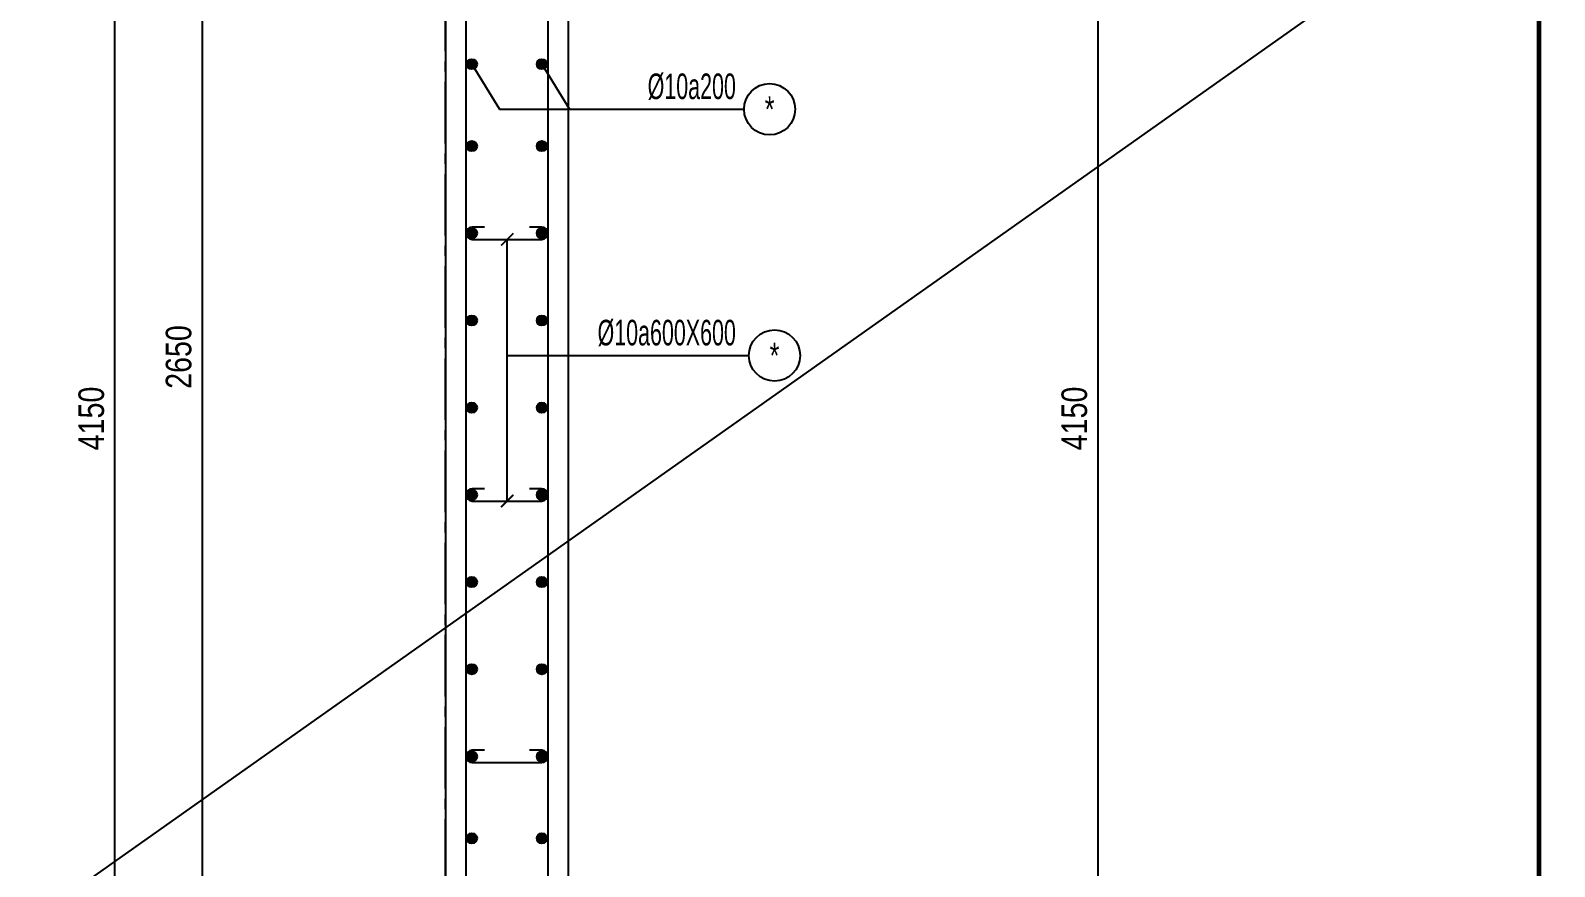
# Model space of a CAD drawing. Extents: x 71 to 2424299, y -14 to 1061502.
# Drawn here: x 1145245 to 1148967, y 532213 to 534254 of the extents above; entities that cross this region are included whole.
import ezdxf
from ezdxf.enums import TextEntityAlignment as Align

# ---------------------------------------------------------------- set-up
doc = ezdxf.new("R2010")
doc.units = 0
doc.header["$LTSCALE"] = 1000
doc.header["$MEASUREMENT"] = 0
doc.header["$PDMODE"] = 3
doc.linetypes.add('CENTER2', pattern=[1.125, 0.75, -0.125, 0.125, -0.125])
doc.layers.get('0').update_dxf_attribs({"linetype": 'CONTINUOUS'})
doc.layers.get('Defpoints').update_dxf_attribs({"linetype": 'CONTINUOUS'})
for name, color, linetype in [('CDC-KHUNGTEN', 7, 'CONTINUOUS'), ('CDC.01.AXIS', 160, 'CENTER2'), ('CDC.02.DIM', 1, 'CONTINUOUS'), ('CDC.03.BORDER', 3, 'CONTINUOUS'), ('CDC.05.STEEL', 4, 'CONTINUOUS'), ('CDC.06.TEXT', 2, 'CONTINUOUS'), ('CDC.11.NOTE', 8, 'CONTINUOUS'), ('CDC.14.STEELNUM', 9, 'CONTINUOUS'), ('KCS_CHI', 1, 'CONTINUOUS')]:
    doc.layers.add(name, color=color, linetype=linetype)
doc.layers.add('KCS_Plotter', color=11, linetype='CONTINUOUS', plot=False)
doc.styles.add('ARIAL', font='arial.ttf', dxfattribs={"width": 0.8})
doc.dimstyles.new('25', dxfattribs={"dimscale": 25, "dimtxt": 2.5, "dimasz": 1, "dimexe": 1, "dimexo": 0, "dimgap": 1, "dimtad": 1, "dimdec": 0, "dimdsep": 46, "dimtxsty": 'ARIAL', "dimblk": 'ARCHTICK', "dimcen": 1, "dimdle": 1, "dimclrd": 256, "dimclre": 256, "dimclrt": 2, "dimadec": 0, "dimazin": 0, "dimtfac": 0.00072, "dimtdec": 0, "dimtix": 1, "dimtmove": 2, "dimatfit": 3, "dimldrblk": 'ARCHTICK', "dimfxl": 1, "dimtolj": 1, "dimarcsym": 0})

# ---------------------------------------------------------------- blocks, each defined once
blk = doc.blocks.new('_ArchTick')
at = {"color": 0, "linetype": 'ByBlock', "const_width": 0.15}
blk.add_lwpolyline([(-0.5, -0.5), (0.5, 0.5)], dxfattribs=at)
blk = doc.blocks.new('*D233')
at = {"layer": 'CDC.02.DIM', "lineweight": -2, "transparency": 16777216}
for p, q in [((1145663.7, 534806.5), (1145663.7, 532106.5)), ((1146098.5, 534781.5), (1145638.7, 534781.5)), ((1146098.5, 532131.5), (1145638.7, 532131.5))]:
    blk.add_line(p, q, dxfattribs=at)
at = {"layer": 'Defpoints', "color": 0, "transparency": 16777216}
for p in [(1146098.5, 534781.5), (1145663.7, 532131.5), (1146098.5, 532131.5)]:
    blk.add_point(p, dxfattribs=at)
at = {"layer": 'CDC.02.DIM', "lineweight": -2, "transparency": 16777216, "xscale": 25, "yscale": 25, "zscale": 25}
for p, rotation in [((1145663.7, 534781.5), 90), ((1145663.7, 532131.5), 270)]:
    blk.add_blockref('_ArchTick', p, dxfattribs=dict(at, rotation=rotation))
at = {"layer": 'CDC.02.DIM', "color": 2, "transparency": 16777216, "insert": (1145606.8, 533456.5), "char_height": 62.5, "attachment_point": 5, "rotation": 90, "style": 'ARIAL'}
blk.add_mtext('\\A1;2650', dxfattribs=at)
blk = doc.blocks.new('*D241')
at = {"layer": 'CDC.02.DIM', "lineweight": -2, "transparency": 16777216}
for p, q in [((1146098.5, 535381.5), (1145425.4, 535381.5)), ((1145450.4, 531206.5), (1145450.4, 535406.5)), ((1146098.5, 531231.5), (1145425.4, 531231.5))]:
    blk.add_line(p, q, dxfattribs=at)
at = {"layer": 'Defpoints', "color": 0, "transparency": 16777216}
for p in [(1145450.4, 535381.5), (1146098.5, 535381.5), (1146098.5, 531231.5)]:
    blk.add_point(p, dxfattribs=at)
at = {"layer": 'CDC.02.DIM', "lineweight": -2, "transparency": 16777216, "xscale": 25, "yscale": 25, "zscale": 25}
for p, rotation in [((1145450.4, 535381.5), 90), ((1145450.4, 531231.5), 270)]:
    blk.add_blockref('_ArchTick', p, dxfattribs=dict(at, rotation=rotation))
at = {"layer": 'CDC.02.DIM', "color": 2, "transparency": 16777216, "insert": (1145393.5, 533306.5), "char_height": 62.5, "attachment_point": 5, "rotation": 90, "style": 'ARIAL'}
blk.add_mtext('\\A1;4150', dxfattribs=at)
blk = doc.blocks.new('*D242')
at = {"layer": 'CDC.02.DIM', "lineweight": -2, "transparency": 16777216}
for p, q in [((1147597, 535381.5), (1147876.4, 535381.5)), ((1147851.4, 535406.5), (1147851.4, 531206.5)), ((1147597, 531231.5), (1147876.4, 531231.5))]:
    blk.add_line(p, q, dxfattribs=at)
at = {"layer": 'Defpoints', "color": 0, "transparency": 16777216}
for p in [(1147597, 535381.5), (1147597, 531231.5), (1147851.4, 531231.5)]:
    blk.add_point(p, dxfattribs=at)
at = {"layer": 'CDC.02.DIM', "lineweight": -2, "transparency": 16777216, "xscale": 25, "yscale": 25, "zscale": 25}
for p, rotation in [((1147851.4, 535381.5), 90), ((1147851.4, 531231.5), 270)]:
    blk.add_blockref('_ArchTick', p, dxfattribs=dict(at, rotation=rotation))
at = {"layer": 'CDC.02.DIM', "color": 2, "transparency": 16777216, "insert": (1147794.5, 533306.5), "char_height": 62.5, "attachment_point": 5, "rotation": 90, "style": 'ARIAL'}
blk.add_mtext('\\A1;4150', dxfattribs=at)
blk = doc.blocks.new('KHUNG TEN')
at = {"layer": 'CDC-KHUNGTEN', "color": 255, "lineweight": 60}
blk.add_lwpolyline([(74900, 1400), (74900, 58000), (3300, 58000), (3300, 1400), (74900, 1400)], close=True, dxfattribs=at)

msp = doc.modelspace()

# ---------------------------------------------------------------- linework, layer by layer
at = {"layer": 'CDC.01.AXIS', "ltscale": 0.2, "elevation": 0}
msp.add_lwpolyline([(1146258.38, 526778.12), (1146258.38, 535545.85)], dxfattribs=at)
at = {"layer": 'CDC.03.BORDER'}
for p, q in [((1146258.38, 535381.45), (1146258.38, 526931.45)), ((1146558.38, 534781.45), (1146558.38, 531231.45))]:
    msp.add_line(p, q, dxfattribs=at)
at = {"layer": 'CDC.05.STEEL', "elevation": 0}
for points in [[(1146508.03, 535331.45), (1146308.38, 535331.45), (1146308.38, 526981.45), (1146583.38, 526981.45)], [(1146508.38, 535265.01), (1146508.38, 531231.45), (1146608.38, 530631.45), (1146608.38, 526993.8), (1146363.48, 526993.8)]]:
    msp.add_lwpolyline(points, dxfattribs=at)
at = {"layer": 'CDC.05.STEEL', "const_width": 12.3, "elevation": 0}
for points in [[(1146322.95, 534165.17, -1), (1146322.95, 534177.48, -1)], [(1146322.95, 534165.17, -1), (1146322.95, 534177.48, -1)], [(1146322.95, 534165.17, -1), (1146322.95, 534177.48, -1)], [(1146322.95, 534165.17, -1), (1146322.95, 534177.48, -1)], [(1146322.95, 534165.17, -1), (1146322.95, 534177.48, -1)], [(1146322.95, 534165.17, -1), (1146322.95, 534177.48, -1)], [(1146322.95, 534165.17, -1), (1146322.95, 534177.48, -1)], [(1146322.95, 534165.17, -1), (1146322.95, 534177.48, -1)], [(1146322.95, 534165.17, -1), (1146322.95, 534177.48, -1)], [(1146322.95, 534165.17, -1), (1146322.95, 534177.48, -1)], [(1146322.95, 534165.17, -1), (1146322.95, 534177.48, -1)], [(1146322.95, 534165.17, -1), (1146322.95, 534177.48, -1)], [(1146322.95, 534165.17, -1), (1146322.95, 534177.48, -1)], [(1146322.95, 534165.17, -1), (1146322.95, 534177.48, -1)], [(1146322.95, 534165.17, -1), (1146322.95, 534177.48, -1)], [(1146322.95, 534165.17, -1), (1146322.95, 534177.48, -1)], [(1146322.95, 534165.17, -1), (1146322.95, 534177.48, -1)], [(1146322.95, 534165.17, -1), (1146322.95, 534177.48, -1)], [(1146322.95, 534165.17, -1), (1146322.95, 534177.48, -1)], [(1146322.95, 534165.17, -1), (1146322.95, 534177.48, -1)], [(1146322.95, 534165.17, -1), (1146322.95, 534177.48, -1)], [(1146322.95, 534165.17, -1), (1146322.95, 534177.48, -1)], [(1146322.95, 534165.17, -1), (1146322.95, 534177.48, -1)], [(1146322.95, 534165.17, -1), (1146322.95, 534177.48, -1)], [(1146493.82, 534165.17, 1), (1146493.82, 534177.48, 1)], [(1146493.82, 534165.17, 1), (1146493.82, 534177.48, 1)], [(1146493.82, 534165.17, 1), (1146493.82, 534177.48, 1)], [(1146493.82, 534165.17, 1), (1146493.82, 534177.48, 1)], [(1146493.82, 534165.17, 1), (1146493.82, 534177.48, 1)], [(1146493.82, 534165.17, 1), (1146493.82, 534177.48, 1)], [(1146493.82, 534165.17, 1), (1146493.82, 534177.48, 1)], [(1146493.82, 534165.17, 1), (1146493.82, 534177.48, 1)], [(1146493.82, 534165.17, 1), (1146493.82, 534177.48, 1)], [(1146493.82, 534165.17, 1), (1146493.82, 534177.48, 1)], [(1146493.82, 534165.17, 1), (1146493.82, 534177.48, 1)], [(1146493.82, 534165.17, 1), (1146493.82, 534177.48, 1)], [(1146493.82, 534165.17, 1), (1146493.82, 534177.48, 1)], [(1146493.82, 534165.17, 1), (1146493.82, 534177.48, 1)], [(1146493.82, 534165.17, 1), (1146493.82, 534177.48, 1)], [(1146493.82, 534165.17, 1), (1146493.82, 534177.48, 1)], [(1146493.82, 534165.17, 1), (1146493.82, 534177.48, 1)], [(1146493.82, 534165.17, 1), (1146493.82, 534177.48, 1)], [(1146493.82, 534165.17, 1), (1146493.82, 534177.48, 1)], [(1146493.82, 534165.17, 1), (1146493.82, 534177.48, 1)], [(1146493.82, 534165.17, 1), (1146493.82, 534177.48, 1)], [(1146493.82, 534165.17, 1), (1146493.82, 534177.48, 1)], [(1146493.82, 534165.17, 1), (1146493.82, 534177.48, 1)], [(1146493.82, 534165.17, 1), (1146493.82, 534177.48, 1)], [(1146322.95, 533965.26, -1), (1146322.95, 533977.56, -1)], [(1146322.95, 533965.26, -1), (1146322.95, 533977.56, -1)], [(1146322.95, 533965.26, -1), (1146322.95, 533977.56, -1)], [(1146322.95, 533965.26, -1), (1146322.95, 533977.56, -1)], [(1146322.95, 533965.26, -1), (1146322.95, 533977.56, -1)], [(1146322.95, 533965.26, -1), (1146322.95, 533977.56, -1)], [(1146322.95, 533965.26, -1), (1146322.95, 533977.56, -1)], [(1146322.95, 533965.26, -1), (1146322.95, 533977.56, -1)], [(1146322.95, 533965.26, -1), (1146322.95, 533977.56, -1)], [(1146322.95, 533965.26, -1), (1146322.95, 533977.56, -1)], [(1146322.95, 533965.26, -1), (1146322.95, 533977.56, -1)], [(1146322.95, 533965.26, -1), (1146322.95, 533977.56, -1)], [(1146322.95, 533965.26, -1), (1146322.95, 533977.56, -1)], [(1146322.95, 533965.26, -1), (1146322.95, 533977.56, -1)], [(1146322.95, 533965.26, -1), (1146322.95, 533977.56, -1)], [(1146322.95, 533965.26, -1), (1146322.95, 533977.56, -1)], [(1146322.95, 533965.26, -1), (1146322.95, 533977.56, -1)], [(1146322.95, 533965.26, -1), (1146322.95, 533977.56, -1)], [(1146322.95, 533965.26, -1), (1146322.95, 533977.56, -1)], [(1146322.95, 533965.26, -1), (1146322.95, 533977.56, -1)], [(1146322.95, 533965.26, -1), (1146322.95, 533977.56, -1)], [(1146322.95, 533965.26, -1), (1146322.95, 533977.56, -1)], [(1146322.95, 533965.26, -1), (1146322.95, 533977.56, -1)], [(1146322.95, 533965.26, -1), (1146322.95, 533977.56, -1)], [(1146493.82, 533965.26, 1), (1146493.82, 533977.56, 1)], [(1146493.82, 533965.26, 1), (1146493.82, 533977.56, 1)], [(1146493.82, 533965.26, 1), (1146493.82, 533977.56, 1)], [(1146493.82, 533965.26, 1), (1146493.82, 533977.56, 1)], [(1146493.82, 533965.26, 1), (1146493.82, 533977.56, 1)], [(1146493.82, 533965.26, 1), (1146493.82, 533977.56, 1)], [(1146493.82, 533965.26, 1), (1146493.82, 533977.56, 1)], [(1146493.82, 533965.26, 1), (1146493.82, 533977.56, 1)], [(1146493.82, 533965.26, 1), (1146493.82, 533977.56, 1)], [(1146493.82, 533965.26, 1), (1146493.82, 533977.56, 1)], [(1146493.82, 533965.26, 1), (1146493.82, 533977.56, 1)], [(1146493.82, 533965.26, 1), (1146493.82, 533977.56, 1)], [(1146493.82, 533965.26, 1), (1146493.82, 533977.56, 1)], [(1146493.82, 533965.26, 1), (1146493.82, 533977.56, 1)], [(1146493.82, 533965.26, 1), (1146493.82, 533977.56, 1)], [(1146493.82, 533965.26, 1), (1146493.82, 533977.56, 1)], [(1146493.82, 533965.26, 1), (1146493.82, 533977.56, 1)], [(1146493.82, 533965.26, 1), (1146493.82, 533977.56, 1)], [(1146493.82, 533965.26, 1), (1146493.82, 533977.56, 1)], [(1146493.82, 533965.26, 1), (1146493.82, 533977.56, 1)], [(1146493.82, 533965.26, 1), (1146493.82, 533977.56, 1)], [(1146493.82, 533965.26, 1), (1146493.82, 533977.56, 1)], [(1146493.82, 533965.26, 1), (1146493.82, 533977.56, 1)], [(1146493.82, 533965.26, 1), (1146493.82, 533977.56, 1)], [(1146322.95, 533752.41, -1), (1146322.95, 533764.72, -1)], [(1146322.95, 533752.41, -1), (1146322.95, 533764.72, -1)], [(1146322.95, 533752.41, -1), (1146322.95, 533764.72, -1)], [(1146322.95, 533752.41, -1), (1146322.95, 533764.72, -1)], [(1146322.95, 533752.41, -1), (1146322.95, 533764.72, -1)], [(1146322.95, 533752.41, -1), (1146322.95, 533764.72, -1)], [(1146322.95, 533752.41, -1), (1146322.95, 533764.72, -1)], [(1146322.95, 533752.41, -1), (1146322.95, 533764.72, -1)], [(1146322.95, 533752.41, -1), (1146322.95, 533764.72, -1)], [(1146322.95, 533752.41, -1), (1146322.95, 533764.72, -1)], [(1146322.95, 533752.41, -1), (1146322.95, 533764.72, -1)], [(1146322.95, 533752.41, -1), (1146322.95, 533764.72, -1)], [(1146322.95, 533752.41, -1), (1146322.95, 533764.72, -1)], [(1146322.95, 533752.41, -1), (1146322.95, 533764.72, -1)], [(1146322.95, 533752.41, -1), (1146322.95, 533764.72, -1)], [(1146322.95, 533752.41, -1), (1146322.95, 533764.72, -1)], [(1146322.95, 533752.41, -1), (1146322.95, 533764.72, -1)], [(1146322.95, 533752.41, -1), (1146322.95, 533764.72, -1)], [(1146322.95, 533752.41, -1), (1146322.95, 533764.72, -1)], [(1146322.95, 533752.41, -1), (1146322.95, 533764.72, -1)], [(1146322.95, 533752.41, -1), (1146322.95, 533764.72, -1)], [(1146322.95, 533752.41, -1), (1146322.95, 533764.72, -1)], [(1146322.95, 533752.41, -1), (1146322.95, 533764.72, -1)], [(1146322.95, 533752.41, -1), (1146322.95, 533764.72, -1)], [(1146493.82, 533752.41, 1), (1146493.82, 533764.72, 1)], [(1146493.82, 533752.41, 1), (1146493.82, 533764.72, 1)], [(1146493.82, 533752.41, 1), (1146493.82, 533764.72, 1)], [(1146493.82, 533752.41, 1), (1146493.82, 533764.72, 1)], [(1146493.82, 533752.41, 1), (1146493.82, 533764.72, 1)], [(1146493.82, 533752.41, 1), (1146493.82, 533764.72, 1)], [(1146493.82, 533752.41, 1), (1146493.82, 533764.72, 1)], [(1146493.82, 533752.41, 1), (1146493.82, 533764.72, 1)], [(1146493.82, 533752.41, 1), (1146493.82, 533764.72, 1)], [(1146493.82, 533752.41, 1), (1146493.82, 533764.72, 1)], [(1146493.82, 533752.41, 1), (1146493.82, 533764.72, 1)], [(1146493.82, 533752.41, 1), (1146493.82, 533764.72, 1)], [(1146493.82, 533752.41, 1), (1146493.82, 533764.72, 1)], [(1146493.82, 533752.41, 1), (1146493.82, 533764.72, 1)], [(1146493.82, 533752.41, 1), (1146493.82, 533764.72, 1)], [(1146493.82, 533752.41, 1), (1146493.82, 533764.72, 1)], [(1146493.82, 533752.41, 1), (1146493.82, 533764.72, 1)], [(1146493.82, 533752.41, 1), (1146493.82, 533764.72, 1)], [(1146493.82, 533752.41, 1), (1146493.82, 533764.72, 1)], [(1146493.82, 533752.41, 1), (1146493.82, 533764.72, 1)], [(1146493.82, 533752.41, 1), (1146493.82, 533764.72, 1)], [(1146493.82, 533752.41, 1), (1146493.82, 533764.72, 1)], [(1146493.82, 533752.41, 1), (1146493.82, 533764.72, 1)], [(1146493.82, 533752.41, 1), (1146493.82, 533764.72, 1)], [(1146322.95, 533539.57, -1), (1146322.95, 533551.87, -1)], [(1146322.95, 533539.57, -1), (1146322.95, 533551.87, -1)], [(1146322.95, 533539.57, -1), (1146322.95, 533551.87, -1)], [(1146322.95, 533539.57, -1), (1146322.95, 533551.87, -1)], [(1146322.95, 533539.57, -1), (1146322.95, 533551.87, -1)], [(1146322.95, 533539.57, -1), (1146322.95, 533551.87, -1)], [(1146322.95, 533539.57, -1), (1146322.95, 533551.87, -1)], [(1146322.95, 533539.57, -1), (1146322.95, 533551.87, -1)], [(1146322.95, 533539.57, -1), (1146322.95, 533551.87, -1)], [(1146322.95, 533539.57, -1), (1146322.95, 533551.87, -1)], [(1146322.95, 533539.57, -1), (1146322.95, 533551.87, -1)], [(1146322.95, 533539.57, -1), (1146322.95, 533551.87, -1)], [(1146322.95, 533539.57, -1), (1146322.95, 533551.87, -1)], [(1146322.95, 533539.57, -1), (1146322.95, 533551.87, -1)], [(1146322.95, 533539.57, -1), (1146322.95, 533551.87, -1)], [(1146322.95, 533539.57, -1), (1146322.95, 533551.87, -1)], [(1146322.95, 533539.57, -1), (1146322.95, 533551.87, -1)], [(1146322.95, 533539.57, -1), (1146322.95, 533551.87, -1)], [(1146322.95, 533539.57, -1), (1146322.95, 533551.87, -1)], [(1146322.95, 533539.57, -1), (1146322.95, 533551.87, -1)], [(1146322.95, 533539.57, -1), (1146322.95, 533551.87, -1)], [(1146322.95, 533539.57, -1), (1146322.95, 533551.87, -1)], [(1146322.95, 533539.57, -1), (1146322.95, 533551.87, -1)], [(1146322.95, 533539.57, -1), (1146322.95, 533551.87, -1)], [(1146493.82, 533539.57, 1), (1146493.82, 533551.87, 1)], [(1146493.82, 533539.57, 1), (1146493.82, 533551.87, 1)], [(1146493.82, 533539.57, 1), (1146493.82, 533551.87, 1)], [(1146493.82, 533539.57, 1), (1146493.82, 533551.87, 1)], [(1146493.82, 533539.57, 1), (1146493.82, 533551.87, 1)], [(1146493.82, 533539.57, 1), (1146493.82, 533551.87, 1)], [(1146493.82, 533539.57, 1), (1146493.82, 533551.87, 1)], [(1146493.82, 533539.57, 1), (1146493.82, 533551.87, 1)], [(1146493.82, 533539.57, 1), (1146493.82, 533551.87, 1)], [(1146493.82, 533539.57, 1), (1146493.82, 533551.87, 1)], [(1146493.82, 533539.57, 1), (1146493.82, 533551.87, 1)], [(1146493.82, 533539.57, 1), (1146493.82, 533551.87, 1)], [(1146493.82, 533539.57, 1), (1146493.82, 533551.87, 1)], [(1146493.82, 533539.57, 1), (1146493.82, 533551.87, 1)], [(1146493.82, 533539.57, 1), (1146493.82, 533551.87, 1)], [(1146493.82, 533539.57, 1), (1146493.82, 533551.87, 1)], [(1146493.82, 533539.57, 1), (1146493.82, 533551.87, 1)], [(1146493.82, 533539.57, 1), (1146493.82, 533551.87, 1)], [(1146493.82, 533539.57, 1), (1146493.82, 533551.87, 1)], [(1146493.82, 533539.57, 1), (1146493.82, 533551.87, 1)], [(1146493.82, 533539.57, 1), (1146493.82, 533551.87, 1)], [(1146493.82, 533539.57, 1), (1146493.82, 533551.87, 1)], [(1146493.82, 533539.57, 1), (1146493.82, 533551.87, 1)], [(1146493.82, 533539.57, 1), (1146493.82, 533551.87, 1)], [(1146322.95, 533326.72, -1), (1146322.95, 533339.03, -1)], [(1146322.95, 533326.72, -1), (1146322.95, 533339.03, -1)], [(1146322.95, 533326.72, -1), (1146322.95, 533339.03, -1)], [(1146322.95, 533326.72, -1), (1146322.95, 533339.03, -1)], [(1146322.95, 533326.72, -1), (1146322.95, 533339.03, -1)], [(1146322.95, 533326.72, -1), (1146322.95, 533339.03, -1)], [(1146322.95, 533326.72, -1), (1146322.95, 533339.03, -1)], [(1146322.95, 533326.72, -1), (1146322.95, 533339.03, -1)], [(1146322.95, 533326.72, -1), (1146322.95, 533339.03, -1)], [(1146322.95, 533326.72, -1), (1146322.95, 533339.03, -1)], [(1146322.95, 533326.72, -1), (1146322.95, 533339.03, -1)], [(1146322.95, 533326.72, -1), (1146322.95, 533339.03, -1)], [(1146322.95, 533326.72, -1), (1146322.95, 533339.03, -1)], [(1146322.95, 533326.72, -1), (1146322.95, 533339.03, -1)], [(1146322.95, 533326.72, -1), (1146322.95, 533339.03, -1)], [(1146322.95, 533326.72, -1), (1146322.95, 533339.03, -1)], [(1146322.95, 533326.72, -1), (1146322.95, 533339.03, -1)], [(1146322.95, 533326.72, -1), (1146322.95, 533339.03, -1)], [(1146322.95, 533326.72, -1), (1146322.95, 533339.03, -1)], [(1146322.95, 533326.72, -1), (1146322.95, 533339.03, -1)], [(1146322.95, 533326.72, -1), (1146322.95, 533339.03, -1)], [(1146322.95, 533326.72, -1), (1146322.95, 533339.03, -1)], [(1146322.95, 533326.72, -1), (1146322.95, 533339.03, -1)], [(1146322.95, 533326.72, -1), (1146322.95, 533339.03, -1)], [(1146493.82, 533326.72, 1), (1146493.82, 533339.03, 1)], [(1146493.82, 533326.72, 1), (1146493.82, 533339.03, 1)], [(1146493.82, 533326.72, 1), (1146493.82, 533339.03, 1)], [(1146493.82, 533326.72, 1), (1146493.82, 533339.03, 1)], [(1146493.82, 533326.72, 1), (1146493.82, 533339.03, 1)], [(1146493.82, 533326.72, 1), (1146493.82, 533339.03, 1)], [(1146493.82, 533326.72, 1), (1146493.82, 533339.03, 1)], [(1146493.82, 533326.72, 1), (1146493.82, 533339.03, 1)], [(1146493.82, 533326.72, 1), (1146493.82, 533339.03, 1)], [(1146493.82, 533326.72, 1), (1146493.82, 533339.03, 1)], [(1146493.82, 533326.72, 1), (1146493.82, 533339.03, 1)], [(1146493.82, 533326.72, 1), (1146493.82, 533339.03, 1)], [(1146493.82, 533326.72, 1), (1146493.82, 533339.03, 1)], [(1146493.82, 533326.72, 1), (1146493.82, 533339.03, 1)], [(1146493.82, 533326.72, 1), (1146493.82, 533339.03, 1)], [(1146493.82, 533326.72, 1), (1146493.82, 533339.03, 1)], [(1146493.82, 533326.72, 1), (1146493.82, 533339.03, 1)], [(1146493.82, 533326.72, 1), (1146493.82, 533339.03, 1)], [(1146493.82, 533326.72, 1), (1146493.82, 533339.03, 1)], [(1146493.82, 533326.72, 1), (1146493.82, 533339.03, 1)], [(1146493.82, 533326.72, 1), (1146493.82, 533339.03, 1)], [(1146493.82, 533326.72, 1), (1146493.82, 533339.03, 1)], [(1146493.82, 533326.72, 1), (1146493.82, 533339.03, 1)], [(1146493.82, 533326.72, 1), (1146493.82, 533339.03, 1)], [(1146322.95, 533113.88, -1), (1146322.95, 533126.18, -1)], [(1146322.95, 533113.88, -1), (1146322.95, 533126.18, -1)], [(1146322.95, 533113.88, -1), (1146322.95, 533126.18, -1)], [(1146322.95, 533113.88, -1), (1146322.95, 533126.18, -1)], [(1146322.95, 533113.88, -1), (1146322.95, 533126.18, -1)], [(1146322.95, 533113.88, -1), (1146322.95, 533126.18, -1)], [(1146322.95, 533113.88, -1), (1146322.95, 533126.18, -1)], [(1146322.95, 533113.88, -1), (1146322.95, 533126.18, -1)], [(1146322.95, 533113.88, -1), (1146322.95, 533126.18, -1)], [(1146322.95, 533113.88, -1), (1146322.95, 533126.18, -1)], [(1146322.95, 533113.88, -1), (1146322.95, 533126.18, -1)], [(1146322.95, 533113.88, -1), (1146322.95, 533126.18, -1)], [(1146322.95, 533113.88, -1), (1146322.95, 533126.18, -1)], [(1146322.95, 533113.88, -1), (1146322.95, 533126.18, -1)], [(1146322.95, 533113.88, -1), (1146322.95, 533126.18, -1)], [(1146322.95, 533113.88, -1), (1146322.95, 533126.18, -1)], [(1146322.95, 533113.88, -1), (1146322.95, 533126.18, -1)], [(1146322.95, 533113.88, -1), (1146322.95, 533126.18, -1)], [(1146322.95, 533113.88, -1), (1146322.95, 533126.18, -1)], [(1146322.95, 533113.88, -1), (1146322.95, 533126.18, -1)], [(1146322.95, 533113.88, -1), (1146322.95, 533126.18, -1)], [(1146322.95, 533113.88, -1), (1146322.95, 533126.18, -1)], [(1146322.95, 533113.88, -1), (1146322.95, 533126.18, -1)], [(1146322.95, 533113.88, -1), (1146322.95, 533126.18, -1)], [(1146493.82, 533113.88, 1), (1146493.82, 533126.18, 1)], [(1146493.82, 533113.88, 1), (1146493.82, 533126.18, 1)], [(1146493.82, 533113.88, 1), (1146493.82, 533126.18, 1)], [(1146493.82, 533113.88, 1), (1146493.82, 533126.18, 1)], [(1146493.82, 533113.88, 1), (1146493.82, 533126.18, 1)], [(1146493.82, 533113.88, 1), (1146493.82, 533126.18, 1)], [(1146493.82, 533113.88, 1), (1146493.82, 533126.18, 1)], [(1146493.82, 533113.88, 1), (1146493.82, 533126.18, 1)], [(1146493.82, 533113.88, 1), (1146493.82, 533126.18, 1)], [(1146493.82, 533113.88, 1), (1146493.82, 533126.18, 1)], [(1146493.82, 533113.88, 1), (1146493.82, 533126.18, 1)], [(1146493.82, 533113.88, 1), (1146493.82, 533126.18, 1)], [(1146493.82, 533113.88, 1), (1146493.82, 533126.18, 1)], [(1146493.82, 533113.88, 1), (1146493.82, 533126.18, 1)], [(1146493.82, 533113.88, 1), (1146493.82, 533126.18, 1)], [(1146493.82, 533113.88, 1), (1146493.82, 533126.18, 1)], [(1146493.82, 533113.88, 1), (1146493.82, 533126.18, 1)], [(1146493.82, 533113.88, 1), (1146493.82, 533126.18, 1)], [(1146493.82, 533113.88, 1), (1146493.82, 533126.18, 1)], [(1146493.82, 533113.88, 1), (1146493.82, 533126.18, 1)], [(1146493.82, 533113.88, 1), (1146493.82, 533126.18, 1)], [(1146493.82, 533113.88, 1), (1146493.82, 533126.18, 1)], [(1146493.82, 533113.88, 1), (1146493.82, 533126.18, 1)], [(1146493.82, 533113.88, 1), (1146493.82, 533126.18, 1)], [(1146322.95, 532901.03, -1), (1146322.95, 532913.34, -1)], [(1146322.95, 532901.03, -1), (1146322.95, 532913.34, -1)], [(1146322.95, 532901.03, -1), (1146322.95, 532913.34, -1)], [(1146322.95, 532901.03, -1), (1146322.95, 532913.34, -1)], [(1146322.95, 532901.03, -1), (1146322.95, 532913.34, -1)], [(1146322.95, 532901.03, -1), (1146322.95, 532913.34, -1)], [(1146322.95, 532901.03, -1), (1146322.95, 532913.34, -1)], [(1146322.95, 532901.03, -1), (1146322.95, 532913.34, -1)], [(1146322.95, 532901.03, -1), (1146322.95, 532913.34, -1)], [(1146322.95, 532901.03, -1), (1146322.95, 532913.34, -1)], [(1146322.95, 532901.03, -1), (1146322.95, 532913.34, -1)], [(1146322.95, 532901.03, -1), (1146322.95, 532913.34, -1)], [(1146322.95, 532901.03, -1), (1146322.95, 532913.34, -1)], [(1146322.95, 532901.03, -1), (1146322.95, 532913.34, -1)], [(1146322.95, 532901.03, -1), (1146322.95, 532913.34, -1)], [(1146322.95, 532901.03, -1), (1146322.95, 532913.34, -1)], [(1146322.95, 532901.03, -1), (1146322.95, 532913.34, -1)], [(1146322.95, 532901.03, -1), (1146322.95, 532913.34, -1)], [(1146322.95, 532901.03, -1), (1146322.95, 532913.34, -1)], [(1146322.95, 532901.03, -1), (1146322.95, 532913.34, -1)], [(1146322.95, 532901.03, -1), (1146322.95, 532913.34, -1)], [(1146322.95, 532901.03, -1), (1146322.95, 532913.34, -1)], [(1146322.95, 532901.03, -1), (1146322.95, 532913.34, -1)], [(1146322.95, 532901.03, -1), (1146322.95, 532913.34, -1)], [(1146493.82, 532901.03, 1), (1146493.82, 532913.34, 1)], [(1146493.82, 532901.03, 1), (1146493.82, 532913.34, 1)], [(1146493.82, 532901.03, 1), (1146493.82, 532913.34, 1)], [(1146493.82, 532901.03, 1), (1146493.82, 532913.34, 1)], [(1146493.82, 532901.03, 1), (1146493.82, 532913.34, 1)], [(1146493.82, 532901.03, 1), (1146493.82, 532913.34, 1)], [(1146493.82, 532901.03, 1), (1146493.82, 532913.34, 1)], [(1146493.82, 532901.03, 1), (1146493.82, 532913.34, 1)], [(1146493.82, 532901.03, 1), (1146493.82, 532913.34, 1)], [(1146493.82, 532901.03, 1), (1146493.82, 532913.34, 1)], [(1146493.82, 532901.03, 1), (1146493.82, 532913.34, 1)], [(1146493.82, 532901.03, 1), (1146493.82, 532913.34, 1)], [(1146493.82, 532901.03, 1), (1146493.82, 532913.34, 1)], [(1146493.82, 532901.03, 1), (1146493.82, 532913.34, 1)], [(1146493.82, 532901.03, 1), (1146493.82, 532913.34, 1)], [(1146493.82, 532901.03, 1), (1146493.82, 532913.34, 1)], [(1146493.82, 532901.03, 1), (1146493.82, 532913.34, 1)], [(1146493.82, 532901.03, 1), (1146493.82, 532913.34, 1)], [(1146493.82, 532901.03, 1), (1146493.82, 532913.34, 1)], [(1146493.82, 532901.03, 1), (1146493.82, 532913.34, 1)], [(1146493.82, 532901.03, 1), (1146493.82, 532913.34, 1)], [(1146493.82, 532901.03, 1), (1146493.82, 532913.34, 1)], [(1146493.82, 532901.03, 1), (1146493.82, 532913.34, 1)], [(1146493.82, 532901.03, 1), (1146493.82, 532913.34, 1)], [(1146322.95, 532688.19, -1), (1146322.95, 532700.49, -1)], [(1146322.95, 532688.19, -1), (1146322.95, 532700.49, -1)], [(1146322.95, 532688.19, -1), (1146322.95, 532700.49, -1)], [(1146322.95, 532688.19, -1), (1146322.95, 532700.49, -1)], [(1146322.95, 532688.19, -1), (1146322.95, 532700.49, -1)], [(1146322.95, 532688.19, -1), (1146322.95, 532700.49, -1)], [(1146322.95, 532688.19, -1), (1146322.95, 532700.49, -1)], [(1146322.95, 532688.19, -1), (1146322.95, 532700.49, -1)], [(1146322.95, 532688.19, -1), (1146322.95, 532700.49, -1)], [(1146322.95, 532688.19, -1), (1146322.95, 532700.49, -1)], [(1146322.95, 532688.19, -1), (1146322.95, 532700.49, -1)], [(1146322.95, 532688.19, -1), (1146322.95, 532700.49, -1)], [(1146322.95, 532688.19, -1), (1146322.95, 532700.49, -1)], [(1146322.95, 532688.19, -1), (1146322.95, 532700.49, -1)], [(1146322.95, 532688.19, -1), (1146322.95, 532700.49, -1)], [(1146322.95, 532688.19, -1), (1146322.95, 532700.49, -1)], [(1146322.95, 532688.19, -1), (1146322.95, 532700.49, -1)], [(1146322.95, 532688.19, -1), (1146322.95, 532700.49, -1)], [(1146322.95, 532688.19, -1), (1146322.95, 532700.49, -1)], [(1146322.95, 532688.19, -1), (1146322.95, 532700.49, -1)], [(1146322.95, 532688.19, -1), (1146322.95, 532700.49, -1)], [(1146322.95, 532688.19, -1), (1146322.95, 532700.49, -1)], [(1146322.95, 532688.19, -1), (1146322.95, 532700.49, -1)], [(1146322.95, 532688.19, -1), (1146322.95, 532700.49, -1)], [(1146493.82, 532688.19, 1), (1146493.82, 532700.49, 1)], [(1146493.82, 532688.19, 1), (1146493.82, 532700.49, 1)], [(1146493.82, 532688.19, 1), (1146493.82, 532700.49, 1)], [(1146493.82, 532688.19, 1), (1146493.82, 532700.49, 1)], [(1146493.82, 532688.19, 1), (1146493.82, 532700.49, 1)], [(1146493.82, 532688.19, 1), (1146493.82, 532700.49, 1)], [(1146493.82, 532688.19, 1), (1146493.82, 532700.49, 1)], [(1146493.82, 532688.19, 1), (1146493.82, 532700.49, 1)], [(1146493.82, 532688.19, 1), (1146493.82, 532700.49, 1)], [(1146493.82, 532688.19, 1), (1146493.82, 532700.49, 1)], [(1146493.82, 532688.19, 1), (1146493.82, 532700.49, 1)], [(1146493.82, 532688.19, 1), (1146493.82, 532700.49, 1)], [(1146493.82, 532688.19, 1), (1146493.82, 532700.49, 1)], [(1146493.82, 532688.19, 1), (1146493.82, 532700.49, 1)], [(1146493.82, 532688.19, 1), (1146493.82, 532700.49, 1)], [(1146493.82, 532688.19, 1), (1146493.82, 532700.49, 1)], [(1146493.82, 532688.19, 1), (1146493.82, 532700.49, 1)], [(1146493.82, 532688.19, 1), (1146493.82, 532700.49, 1)], [(1146493.82, 532688.19, 1), (1146493.82, 532700.49, 1)], [(1146493.82, 532688.19, 1), (1146493.82, 532700.49, 1)], [(1146493.82, 532688.19, 1), (1146493.82, 532700.49, 1)], [(1146493.82, 532688.19, 1), (1146493.82, 532700.49, 1)], [(1146493.82, 532688.19, 1), (1146493.82, 532700.49, 1)], [(1146493.82, 532688.19, 1), (1146493.82, 532700.49, 1)], [(1146322.95, 532475.34, -1), (1146322.95, 532487.65, -1)], [(1146322.95, 532475.34, -1), (1146322.95, 532487.65, -1)], [(1146322.95, 532475.34, -1), (1146322.95, 532487.65, -1)], [(1146322.95, 532475.34, -1), (1146322.95, 532487.65, -1)], [(1146322.95, 532475.34, -1), (1146322.95, 532487.65, -1)], [(1146322.95, 532475.34, -1), (1146322.95, 532487.65, -1)], [(1146322.95, 532475.34, -1), (1146322.95, 532487.65, -1)], [(1146322.95, 532475.34, -1), (1146322.95, 532487.65, -1)], [(1146322.95, 532475.34, -1), (1146322.95, 532487.65, -1)], [(1146322.95, 532475.34, -1), (1146322.95, 532487.65, -1)], [(1146322.95, 532475.34, -1), (1146322.95, 532487.65, -1)], [(1146322.95, 532475.34, -1), (1146322.95, 532487.65, -1)], [(1146322.95, 532475.34, -1), (1146322.95, 532487.65, -1)], [(1146322.95, 532475.34, -1), (1146322.95, 532487.65, -1)], [(1146322.95, 532475.34, -1), (1146322.95, 532487.65, -1)], [(1146322.95, 532475.34, -1), (1146322.95, 532487.65, -1)], [(1146322.95, 532475.34, -1), (1146322.95, 532487.65, -1)], [(1146322.95, 532475.34, -1), (1146322.95, 532487.65, -1)], [(1146322.95, 532475.34, -1), (1146322.95, 532487.65, -1)], [(1146322.95, 532475.34, -1), (1146322.95, 532487.65, -1)], [(1146322.95, 532475.34, -1), (1146322.95, 532487.65, -1)], [(1146322.95, 532475.34, -1), (1146322.95, 532487.65, -1)], [(1146322.95, 532475.34, -1), (1146322.95, 532487.65, -1)], [(1146322.95, 532475.34, -1), (1146322.95, 532487.65, -1)], [(1146493.82, 532475.34, 1), (1146493.82, 532487.65, 1)], [(1146493.82, 532475.34, 1), (1146493.82, 532487.65, 1)], [(1146493.82, 532475.34, 1), (1146493.82, 532487.65, 1)], [(1146493.82, 532475.34, 1), (1146493.82, 532487.65, 1)], [(1146493.82, 532475.34, 1), (1146493.82, 532487.65, 1)], [(1146493.82, 532475.34, 1), (1146493.82, 532487.65, 1)], [(1146493.82, 532475.34, 1), (1146493.82, 532487.65, 1)], [(1146493.82, 532475.34, 1), (1146493.82, 532487.65, 1)], [(1146493.82, 532475.34, 1), (1146493.82, 532487.65, 1)], [(1146493.82, 532475.34, 1), (1146493.82, 532487.65, 1)], [(1146493.82, 532475.34, 1), (1146493.82, 532487.65, 1)], [(1146493.82, 532475.34, 1), (1146493.82, 532487.65, 1)], [(1146493.82, 532475.34, 1), (1146493.82, 532487.65, 1)], [(1146493.82, 532475.34, 1), (1146493.82, 532487.65, 1)], [(1146493.82, 532475.34, 1), (1146493.82, 532487.65, 1)], [(1146493.82, 532475.34, 1), (1146493.82, 532487.65, 1)], [(1146493.82, 532475.34, 1), (1146493.82, 532487.65, 1)], [(1146493.82, 532475.34, 1), (1146493.82, 532487.65, 1)], [(1146493.82, 532475.34, 1), (1146493.82, 532487.65, 1)], [(1146493.82, 532475.34, 1), (1146493.82, 532487.65, 1)], [(1146493.82, 532475.34, 1), (1146493.82, 532487.65, 1)], [(1146493.82, 532475.34, 1), (1146493.82, 532487.65, 1)], [(1146493.82, 532475.34, 1), (1146493.82, 532487.65, 1)], [(1146493.82, 532475.34, 1), (1146493.82, 532487.65, 1)], [(1146322.95, 532275.43, -1), (1146322.95, 532287.73, -1)], [(1146322.95, 532275.43, -1), (1146322.95, 532287.73, -1)], [(1146322.95, 532275.43, -1), (1146322.95, 532287.73, -1)], [(1146322.95, 532275.43, -1), (1146322.95, 532287.73, -1)], [(1146322.95, 532275.43, -1), (1146322.95, 532287.73, -1)], [(1146322.95, 532275.43, -1), (1146322.95, 532287.73, -1)], [(1146322.95, 532275.43, -1), (1146322.95, 532287.73, -1)], [(1146322.95, 532275.43, -1), (1146322.95, 532287.73, -1)], [(1146322.95, 532275.43, -1), (1146322.95, 532287.73, -1)], [(1146322.95, 532275.43, -1), (1146322.95, 532287.73, -1)], [(1146322.95, 532275.43, -1), (1146322.95, 532287.73, -1)], [(1146322.95, 532275.43, -1), (1146322.95, 532287.73, -1)], [(1146322.95, 532275.43, -1), (1146322.95, 532287.73, -1)], [(1146322.95, 532275.43, -1), (1146322.95, 532287.73, -1)], [(1146322.95, 532275.43, -1), (1146322.95, 532287.73, -1)], [(1146322.95, 532275.43, -1), (1146322.95, 532287.73, -1)], [(1146322.95, 532275.43, -1), (1146322.95, 532287.73, -1)], [(1146322.95, 532275.43, -1), (1146322.95, 532287.73, -1)], [(1146322.95, 532275.43, -1), (1146322.95, 532287.73, -1)], [(1146322.95, 532275.43, -1), (1146322.95, 532287.73, -1)], [(1146322.95, 532275.43, -1), (1146322.95, 532287.73, -1)], [(1146322.95, 532275.43, -1), (1146322.95, 532287.73, -1)], [(1146322.95, 532275.43, -1), (1146322.95, 532287.73, -1)], [(1146322.95, 532275.43, -1), (1146322.95, 532287.73, -1)], [(1146493.82, 532275.43, 1), (1146493.82, 532287.73, 1)], [(1146493.82, 532275.43, 1), (1146493.82, 532287.73, 1)], [(1146493.82, 532275.43, 1), (1146493.82, 532287.73, 1)], [(1146493.82, 532275.43, 1), (1146493.82, 532287.73, 1)], [(1146493.82, 532275.43, 1), (1146493.82, 532287.73, 1)], [(1146493.82, 532275.43, 1), (1146493.82, 532287.73, 1)], [(1146493.82, 532275.43, 1), (1146493.82, 532287.73, 1)], [(1146493.82, 532275.43, 1), (1146493.82, 532287.73, 1)], [(1146493.82, 532275.43, 1), (1146493.82, 532287.73, 1)], [(1146493.82, 532275.43, 1), (1146493.82, 532287.73, 1)], [(1146493.82, 532275.43, 1), (1146493.82, 532287.73, 1)], [(1146493.82, 532275.43, 1), (1146493.82, 532287.73, 1)], [(1146493.82, 532275.43, 1), (1146493.82, 532287.73, 1)], [(1146493.82, 532275.43, 1), (1146493.82, 532287.73, 1)], [(1146493.82, 532275.43, 1), (1146493.82, 532287.73, 1)], [(1146493.82, 532275.43, 1), (1146493.82, 532287.73, 1)], [(1146493.82, 532275.43, 1), (1146493.82, 532287.73, 1)], [(1146493.82, 532275.43, 1), (1146493.82, 532287.73, 1)], [(1146493.82, 532275.43, 1), (1146493.82, 532287.73, 1)], [(1146493.82, 532275.43, 1), (1146493.82, 532287.73, 1)], [(1146493.82, 532275.43, 1), (1146493.82, 532287.73, 1)], [(1146493.82, 532275.43, 1), (1146493.82, 532287.73, 1)], [(1146493.82, 532275.43, 1), (1146493.82, 532287.73, 1)], [(1146493.82, 532275.43, 1), (1146493.82, 532287.73, 1)]]:
    msp.add_lwpolyline(points, format="xyb", close=True, dxfattribs=at)
at = {"layer": 'CDC.05.STEEL', "elevation": 0}
for points in [[(1146353.38, 533773.49), (1146323.38, 533773.49, 1), (1146323.38, 533743.49), (1146493.38, 533743.49, 1), (1146493.38, 533773.49), (1146463.38, 533773.49)], [(1146353.38, 533134.96), (1146323.38, 533134.96, 1), (1146323.38, 533104.96), (1146493.38, 533104.96, 1), (1146493.38, 533134.96), (1146463.38, 533134.96)], [(1146353.38, 532496.42), (1146323.38, 532496.42, 1), (1146323.38, 532466.42), (1146493.38, 532466.42, 1), (1146493.38, 532496.42), (1146463.38, 532496.42)]]:
    msp.add_lwpolyline(points, format="xyb", dxfattribs=at)
at = {"layer": 'CDC.05.STEEL'}
for centre in [(1146322.95, 534171.33), (1146322.95, 534171.33), (1146322.95, 534171.33), (1146322.95, 534171.33), (1146322.95, 534171.33), (1146322.95, 534171.33), (1146322.95, 534171.33), (1146322.95, 534171.33), (1146322.95, 534171.33), (1146322.95, 534171.33), (1146322.95, 534171.33), (1146322.95, 534171.33), (1146322.95, 534171.33), (1146322.95, 534171.33), (1146322.95, 534171.33), (1146322.95, 534171.33), (1146322.95, 534171.33), (1146322.95, 534171.33), (1146322.95, 534171.33), (1146322.95, 534171.33), (1146322.95, 534171.33), (1146322.95, 534171.33), (1146322.95, 534171.33), (1146322.95, 534171.33), (1146493.82, 534171.33), (1146493.82, 534171.33), (1146493.82, 534171.33), (1146493.82, 534171.33), (1146493.82, 534171.33), (1146493.82, 534171.33), (1146493.82, 534171.33), (1146493.82, 534171.33), (1146493.82, 534171.33), (1146493.82, 534171.33), (1146493.82, 534171.33), (1146493.82, 534171.33), (1146493.82, 534171.33), (1146493.82, 534171.33), (1146493.82, 534171.33), (1146493.82, 534171.33), (1146493.82, 534171.33), (1146493.82, 534171.33), (1146493.82, 534171.33), (1146493.82, 534171.33), (1146493.82, 534171.33), (1146493.82, 534171.33), (1146493.82, 534171.33), (1146493.82, 534171.33), (1146322.95, 533971.41), (1146322.95, 533971.41), (1146322.95, 533971.41), (1146322.95, 533971.41), (1146322.95, 533971.41), (1146322.95, 533971.41), (1146322.95, 533971.41), (1146322.95, 533971.41), (1146322.95, 533971.41), (1146322.95, 533971.41), (1146322.95, 533971.41), (1146322.95, 533971.41), (1146322.95, 533971.41), (1146322.95, 533971.41), (1146322.95, 533971.41), (1146322.95, 533971.41), (1146322.95, 533971.41), (1146322.95, 533971.41), (1146322.95, 533971.41), (1146322.95, 533971.41), (1146322.95, 533971.41), (1146322.95, 533971.41), (1146322.95, 533971.41), (1146322.95, 533971.41), (1146493.82, 533971.41), (1146493.82, 533971.41), (1146493.82, 533971.41), (1146493.82, 533971.41), (1146493.82, 533971.41), (1146493.82, 533971.41), (1146493.82, 533971.41), (1146493.82, 533971.41), (1146493.82, 533971.41), (1146493.82, 533971.41), (1146493.82, 533971.41), (1146493.82, 533971.41), (1146493.82, 533971.41), (1146493.82, 533971.41), (1146493.82, 533971.41), (1146493.82, 533971.41), (1146493.82, 533971.41), (1146493.82, 533971.41), (1146493.82, 533971.41), (1146493.82, 533971.41), (1146493.82, 533971.41), (1146493.82, 533971.41), (1146493.82, 533971.41), (1146493.82, 533971.41), (1146322.95, 533758.57), (1146322.95, 533758.57), (1146322.95, 533758.57), (1146322.95, 533758.57), (1146322.95, 533758.57), (1146322.95, 533758.57), (1146322.95, 533758.57), (1146322.95, 533758.57), (1146322.95, 533758.57), (1146322.95, 533758.57), (1146322.95, 533758.57), (1146322.95, 533758.57), (1146322.95, 533758.57), (1146322.95, 533758.57), (1146322.95, 533758.57), (1146322.95, 533758.57), (1146322.95, 533758.57), (1146322.95, 533758.57), (1146322.95, 533758.57), (1146322.95, 533758.57), (1146322.95, 533758.57), (1146322.95, 533758.57), (1146322.95, 533758.57), (1146322.95, 533758.57), (1146493.82, 533758.57), (1146493.82, 533758.57), (1146493.82, 533758.57), (1146493.82, 533758.57), (1146493.82, 533758.57), (1146493.82, 533758.57), (1146493.82, 533758.57), (1146493.82, 533758.57), (1146493.82, 533758.57), (1146493.82, 533758.57), (1146493.82, 533758.57), (1146493.82, 533758.57), (1146493.82, 533758.57), (1146493.82, 533758.57), (1146493.82, 533758.57), (1146493.82, 533758.57), (1146493.82, 533758.57), (1146493.82, 533758.57), (1146493.82, 533758.57), (1146493.82, 533758.57), (1146493.82, 533758.57), (1146493.82, 533758.57), (1146493.82, 533758.57), (1146493.82, 533758.57), (1146322.95, 533545.72), (1146322.95, 533545.72), (1146322.95, 533545.72), (1146322.95, 533545.72), (1146322.95, 533545.72), (1146322.95, 533545.72), (1146322.95, 533545.72), (1146322.95, 533545.72), (1146322.95, 533545.72), (1146322.95, 533545.72), (1146322.95, 533545.72), (1146322.95, 533545.72), (1146322.95, 533545.72), (1146322.95, 533545.72), (1146322.95, 533545.72), (1146322.95, 533545.72), (1146322.95, 533545.72), (1146322.95, 533545.72), (1146322.95, 533545.72), (1146322.95, 533545.72), (1146322.95, 533545.72), (1146322.95, 533545.72), (1146322.95, 533545.72), (1146322.95, 533545.72), (1146493.82, 533545.72), (1146493.82, 533545.72), (1146493.82, 533545.72), (1146493.82, 533545.72), (1146493.82, 533545.72), (1146493.82, 533545.72), (1146493.82, 533545.72), (1146493.82, 533545.72), (1146493.82, 533545.72), (1146493.82, 533545.72), (1146493.82, 533545.72), (1146493.82, 533545.72), (1146493.82, 533545.72), (1146493.82, 533545.72), (1146493.82, 533545.72), (1146493.82, 533545.72), (1146493.82, 533545.72), (1146493.82, 533545.72), (1146493.82, 533545.72), (1146493.82, 533545.72), (1146493.82, 533545.72), (1146493.82, 533545.72), (1146493.82, 533545.72), (1146493.82, 533545.72), (1146322.95, 533332.87), (1146322.95, 533332.87), (1146322.95, 533332.87), (1146322.95, 533332.87), (1146322.95, 533332.87), (1146322.95, 533332.87), (1146322.95, 533332.87), (1146322.95, 533332.87), (1146322.95, 533332.87), (1146322.95, 533332.87), (1146322.95, 533332.87), (1146322.95, 533332.87), (1146322.95, 533332.87), (1146322.95, 533332.87), (1146322.95, 533332.87), (1146322.95, 533332.87), (1146322.95, 533332.87), (1146322.95, 533332.87), (1146322.95, 533332.87), (1146322.95, 533332.87), (1146322.95, 533332.87), (1146322.95, 533332.87), (1146322.95, 533332.87), (1146322.95, 533332.87), (1146493.82, 533332.87), (1146493.82, 533332.87), (1146493.82, 533332.87), (1146493.82, 533332.87), (1146493.82, 533332.87), (1146493.82, 533332.87), (1146493.82, 533332.87), (1146493.82, 533332.87), (1146493.82, 533332.87), (1146493.82, 533332.87), (1146493.82, 533332.87), (1146493.82, 533332.87), (1146493.82, 533332.87), (1146493.82, 533332.87), (1146493.82, 533332.87), (1146493.82, 533332.87), (1146493.82, 533332.87), (1146493.82, 533332.87), (1146493.82, 533332.87), (1146493.82, 533332.87), (1146493.82, 533332.87), (1146493.82, 533332.87), (1146493.82, 533332.87), (1146493.82, 533332.87), (1146322.95, 533120.03), (1146322.95, 533120.03), (1146322.95, 533120.03), (1146322.95, 533120.03), (1146322.95, 533120.03), (1146322.95, 533120.03), (1146322.95, 533120.03), (1146322.95, 533120.03), (1146322.95, 533120.03), (1146322.95, 533120.03), (1146322.95, 533120.03), (1146322.95, 533120.03), (1146322.95, 533120.03), (1146322.95, 533120.03), (1146322.95, 533120.03), (1146322.95, 533120.03), (1146322.95, 533120.03), (1146322.95, 533120.03), (1146322.95, 533120.03), (1146322.95, 533120.03), (1146322.95, 533120.03), (1146322.95, 533120.03), (1146322.95, 533120.03), (1146322.95, 533120.03), (1146493.82, 533120.03), (1146493.82, 533120.03), (1146493.82, 533120.03), (1146493.82, 533120.03), (1146493.82, 533120.03), (1146493.82, 533120.03), (1146493.82, 533120.03), (1146493.82, 533120.03), (1146493.82, 533120.03), (1146493.82, 533120.03), (1146493.82, 533120.03), (1146493.82, 533120.03), (1146493.82, 533120.03), (1146493.82, 533120.03), (1146493.82, 533120.03), (1146493.82, 533120.03), (1146493.82, 533120.03), (1146493.82, 533120.03), (1146493.82, 533120.03), (1146493.82, 533120.03), (1146493.82, 533120.03), (1146493.82, 533120.03), (1146493.82, 533120.03), (1146493.82, 533120.03), (1146322.95, 532907.18), (1146322.95, 532907.18), (1146322.95, 532907.18), (1146322.95, 532907.18), (1146322.95, 532907.18), (1146322.95, 532907.18), (1146322.95, 532907.18), (1146322.95, 532907.18), (1146322.95, 532907.18), (1146322.95, 532907.18), (1146322.95, 532907.18), (1146322.95, 532907.18), (1146322.95, 532907.18), (1146322.95, 532907.18), (1146322.95, 532907.18), (1146322.95, 532907.18), (1146322.95, 532907.18), (1146322.95, 532907.18), (1146322.95, 532907.18), (1146322.95, 532907.18), (1146322.95, 532907.18), (1146322.95, 532907.18), (1146322.95, 532907.18), (1146322.95, 532907.18), (1146493.82, 532907.18), (1146493.82, 532907.18), (1146493.82, 532907.18), (1146493.82, 532907.18), (1146493.82, 532907.18), (1146493.82, 532907.18), (1146493.82, 532907.18), (1146493.82, 532907.18), (1146493.82, 532907.18), (1146493.82, 532907.18), (1146493.82, 532907.18), (1146493.82, 532907.18), (1146493.82, 532907.18), (1146493.82, 532907.18), (1146493.82, 532907.18), (1146493.82, 532907.18), (1146493.82, 532907.18), (1146493.82, 532907.18), (1146493.82, 532907.18), (1146493.82, 532907.18), (1146493.82, 532907.18), (1146493.82, 532907.18), (1146493.82, 532907.18), (1146493.82, 532907.18), (1146322.95, 532694.34), (1146322.95, 532694.34), (1146322.95, 532694.34), (1146322.95, 532694.34), (1146322.95, 532694.34), (1146322.95, 532694.34), (1146322.95, 532694.34), (1146322.95, 532694.34), (1146322.95, 532694.34), (1146322.95, 532694.34), (1146322.95, 532694.34), (1146322.95, 532694.34), (1146322.95, 532694.34), (1146322.95, 532694.34), (1146322.95, 532694.34), (1146322.95, 532694.34), (1146322.95, 532694.34), (1146322.95, 532694.34), (1146322.95, 532694.34), (1146322.95, 532694.34), (1146322.95, 532694.34), (1146322.95, 532694.34), (1146322.95, 532694.34), (1146322.95, 532694.34), (1146493.82, 532694.34), (1146493.82, 532694.34), (1146493.82, 532694.34), (1146493.82, 532694.34), (1146493.82, 532694.34), (1146493.82, 532694.34), (1146493.82, 532694.34), (1146493.82, 532694.34), (1146493.82, 532694.34), (1146493.82, 532694.34), (1146493.82, 532694.34), (1146493.82, 532694.34), (1146493.82, 532694.34), (1146493.82, 532694.34), (1146493.82, 532694.34), (1146493.82, 532694.34), (1146493.82, 532694.34), (1146493.82, 532694.34), (1146493.82, 532694.34), (1146493.82, 532694.34), (1146493.82, 532694.34), (1146493.82, 532694.34), (1146493.82, 532694.34), (1146493.82, 532694.34), (1146322.95, 532481.49), (1146322.95, 532481.49), (1146322.95, 532481.49), (1146322.95, 532481.49), (1146322.95, 532481.49), (1146322.95, 532481.49), (1146322.95, 532481.49), (1146322.95, 532481.49), (1146322.95, 532481.49), (1146322.95, 532481.49), (1146322.95, 532481.49), (1146322.95, 532481.49), (1146322.95, 532481.49), (1146322.95, 532481.49), (1146322.95, 532481.49), (1146322.95, 532481.49), (1146322.95, 532481.49), (1146322.95, 532481.49), (1146322.95, 532481.49), (1146322.95, 532481.49), (1146322.95, 532481.49), (1146322.95, 532481.49), (1146322.95, 532481.49), (1146322.95, 532481.49), (1146493.82, 532481.49), (1146493.82, 532481.49), (1146493.82, 532481.49), (1146493.82, 532481.49), (1146493.82, 532481.49), (1146493.82, 532481.49), (1146493.82, 532481.49), (1146493.82, 532481.49), (1146493.82, 532481.49), (1146493.82, 532481.49), (1146493.82, 532481.49), (1146493.82, 532481.49), (1146493.82, 532481.49), (1146493.82, 532481.49), (1146493.82, 532481.49), (1146493.82, 532481.49), (1146493.82, 532481.49), (1146493.82, 532481.49), (1146493.82, 532481.49), (1146493.82, 532481.49), (1146493.82, 532481.49), (1146493.82, 532481.49), (1146493.82, 532481.49), (1146493.82, 532481.49), (1146322.95, 532281.58), (1146322.95, 532281.58), (1146322.95, 532281.58), (1146322.95, 532281.58), (1146322.95, 532281.58), (1146322.95, 532281.58), (1146322.95, 532281.58), (1146322.95, 532281.58), (1146322.95, 532281.58), (1146322.95, 532281.58), (1146322.95, 532281.58), (1146322.95, 532281.58), (1146322.95, 532281.58), (1146322.95, 532281.58), (1146322.95, 532281.58), (1146322.95, 532281.58), (1146322.95, 532281.58), (1146322.95, 532281.58), (1146322.95, 532281.58), (1146322.95, 532281.58), (1146322.95, 532281.58), (1146322.95, 532281.58), (1146322.95, 532281.58), (1146322.95, 532281.58), (1146493.82, 532281.58), (1146493.82, 532281.58), (1146493.82, 532281.58), (1146493.82, 532281.58), (1146493.82, 532281.58), (1146493.82, 532281.58), (1146493.82, 532281.58), (1146493.82, 532281.58), (1146493.82, 532281.58), (1146493.82, 532281.58), (1146493.82, 532281.58), (1146493.82, 532281.58), (1146493.82, 532281.58), (1146493.82, 532281.58), (1146493.82, 532281.58), (1146493.82, 532281.58), (1146493.82, 532281.58), (1146493.82, 532281.58), (1146493.82, 532281.58), (1146493.82, 532281.58), (1146493.82, 532281.58), (1146493.82, 532281.58), (1146493.82, 532281.58), (1146493.82, 532281.58)]:
    msp.add_circle(centre, 12.53, dxfattribs=at)
at = {"layer": 'CDC.11.NOTE'}
for p, q in [((1146322.95, 534171.33), (1146390.18, 534061.35)), ((1146493.82, 534171.33), (1146561.05, 534061.35)), ((1146390.18, 534061.35), (1146987.38, 534061.35)), ((1146409.04, 533104.96), (1146409.04, 533743.49)), ((1146409.04, 533460.07), (1146999.41, 533460.07))]:
    msp.add_line(p, q, dxfattribs=at)
at = {"layer": 'CDC.14.STEELNUM'}
for centre in [(1147049.94, 534061.35), (1147061.98, 533460.07)]:
    msp.add_circle(centre, 62.5, dxfattribs=at)
at = {"layer": 'KCS_CHI', "const_width": 4.5, "elevation": 0}
for points in [[(1146424.04, 533758.49), (1146394.04, 533728.49)], [(1146424.04, 533119.96), (1146394.04, 533089.96)]]:
    msp.add_lwpolyline(points, dxfattribs=at)
at = {"layer": 'KCS_Plotter'}
msp.add_line((1151229.55, 536307.16), (1130204.55, 521457.16), dxfattribs=at)

# ---------------------------------------------------------------- block references
at = {"layer": 'CDC.06.TEXT', "xscale": 0.2499999999982123, "yscale": 0.2499999999982123, "zscale": 0.2499999999982123}
msp.add_blockref('KHUNG TEN', (1130204.55, 521457.16), dxfattribs=at)

# ---------------------------------------------------------------- texts
at = {"layer": 'CDC.06.TEXT', "style": 'ARIAL', "width": 0.6}
for s, p in [('%%C10a200', (1146752.09, 534086.12)), ('%%C10a600X600', (1146629.74, 533484.84))]:
    msp.add_text(s, height=62.5, dxfattribs=at).set_placement(p)
at = {"layer": 'CDC.14.STEELNUM', "style": 'ARIAL', "width": 0.7}
for p in [(1147049.94, 534061.35), (1147061.98, 533460.07)]:
    msp.add_text('*', height=62.5, dxfattribs=at).set_placement(p, align=Align.MIDDLE_CENTER)

# ---------------------------------------------------------------- dimensions: what is measured, and where the dimension line sits
at = {"layer": 'CDC.02.DIM'}
for base, p1, p2, picture, middle in [((1145450.39, 535381.45), (1146098.51, 531231.45), (1146098.51, 535381.45), '*D241', (1145393.48, 533306.45)), ((1147851.43, 531231.45), (1147596.96, 535381.45), (1147596.96, 531231.45), '*D242', (1147794.52, 533306.45)), ((1145663.68, 532131.45), (1146098.51, 534781.45), (1146098.51, 532131.45), '*D233', (1145606.77, 533456.45))]:
    dim = msp.add_linear_dim(base=base, p1=p1, p2=p2, angle=90, dimstyle='25', dxfattribs=at)
    dim.commit()
    dim.dimension.update_dxf_attribs({"geometry": picture, "text_midpoint": middle})

doc.saveas('drawing.dxf')
